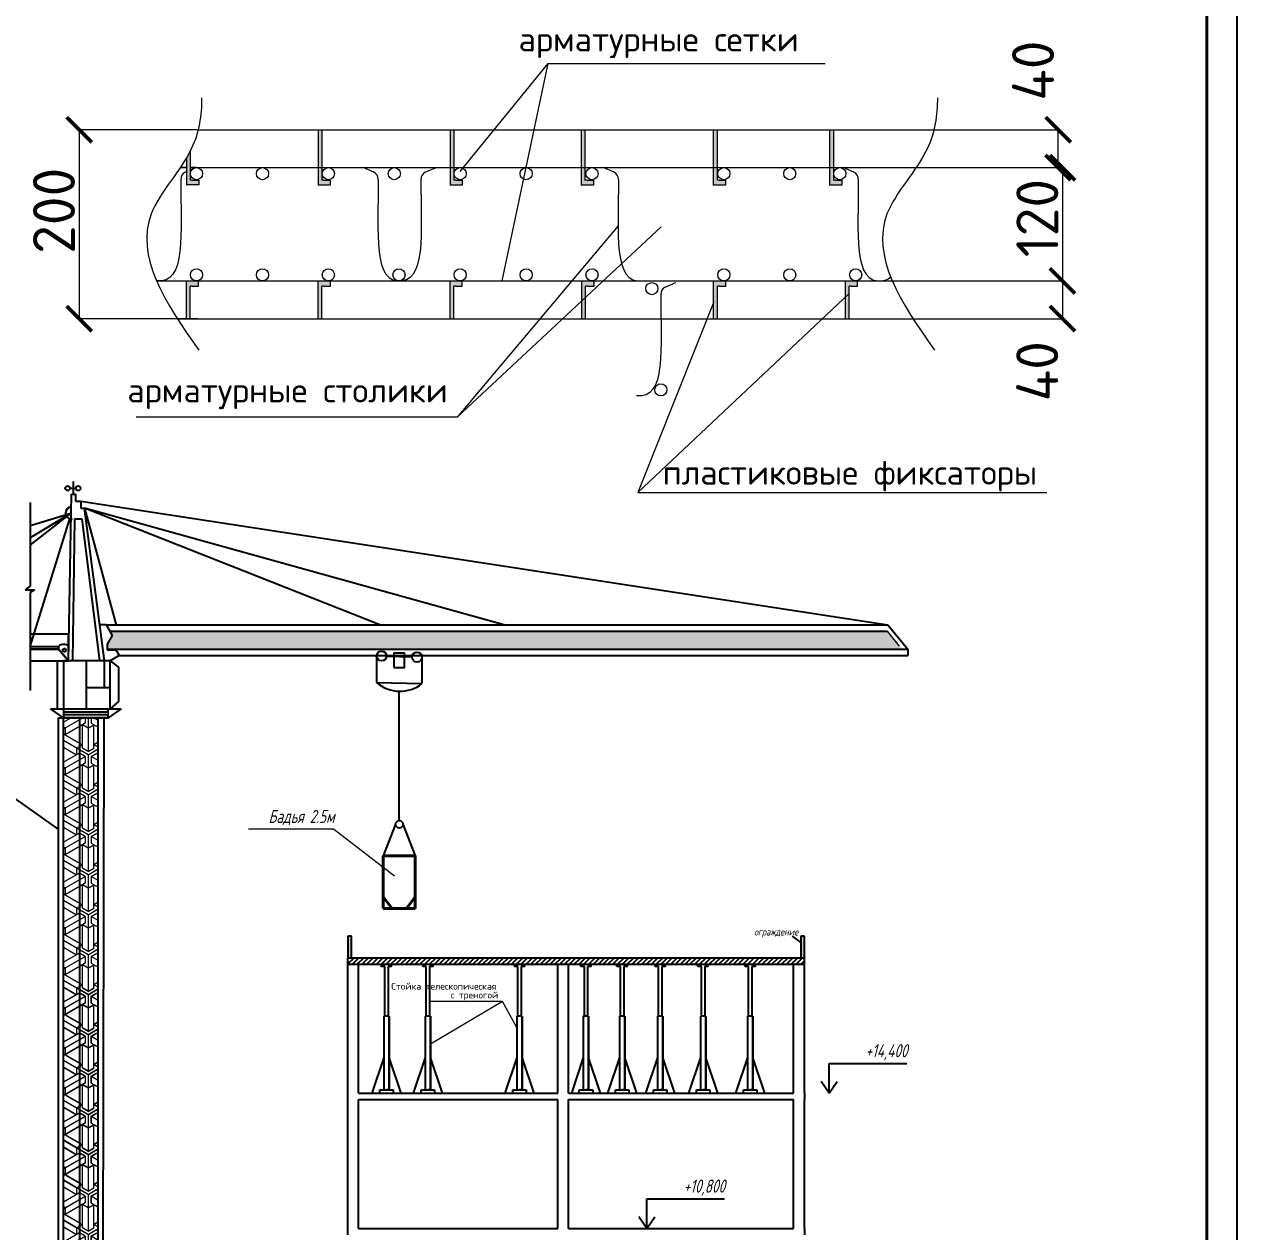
# Model space of a CAD drawing. Header units: millimetres. Extents: x 5763 to 12018931, y 39842 to 3600577.
# Drawn here: x 535190 to 575833, y 100521 to 140974 of the extents above; entities that cross this region are included whole.
import ezdxf

# ---------------------------------------------------------------- set-up
doc = ezdxf.new("R2010")
doc.units = ezdxf.units.MM
doc.linetypes.add('CENTER', pattern=[8, 5, -1, 1, -1])
doc.layers.add('1SERV2', color=9, linetype='Continuous')
for name, color, linetype, lineweight in [('1УЗЕЛS', 30, 'Continuous', 40), ('A_Raz_1_serv', 1, 'Continuous', 15), ('AXESD', 255, 'Continuous', 20), ('AXESM', 255, 'Continuous', 25), ('jiu', 7, 'Continuous', 25), ('Обвод', 14, 'Continuous', 35), ('оси и размер', 4, 'Continuous', 25), ('Стены', 7, 'Continuous', 40), ('тонкая', 7, 'Continuous', 20)]:
    doc.layers.add(name, color=color, linetype=linetype, lineweight=lineweight)
doc.styles.add('ISOCPEUR', font='isocpeur.ttf')
doc.styles.get("Standard").update_dxf_attribs({"font": 'romans.shx', "width": 0.7, "oblique": 15, "height": 500})

# ---------------------------------------------------------------- blocks, each defined once
blk = doc.blocks.new('_ArchTick')
at = {"color": 0, "linetype": 'ByBlock', "const_width": 0.15}
blk.add_lwpolyline([(-0.5, -0.5), (0.5, 0.5)], dxfattribs=at)

msp = doc.modelspace()

# ---------------------------------------------------------------- hatches: boundary and pattern name
h = msp.add_hatch(color=256)
h.dxf.hatch_style = 1
h.paths.add_polyline_path([(546158.64901, 110420.98092), (546038.64901, 110420.98092), (546038.64901, 109700.98092), (546158.64901, 109700.98092)])
h = msp.add_hatch(color=256)
h.dxf.hatch_style = 1
h.paths.add_polyline_path([(561338.64901, 110420.98092), (561218.64901, 110420.98092), (561218.64901, 109700.98092), (561338.64901, 109700.98092)])
h = msp.add_hatch()
h.set_pattern_fill('ANSI31', color=256, scale=36)
h.set_pattern_definition([(45, (21934.39, -595004.28), (-80.822305, 80.822305), [])])
h.paths.add_polyline_path([(561338.64901, 109700.98092), (553076.64901, 109700.98092), (546038.64901, 109700.98092), (546038.64901, 109484.98092), (561338.64901, 109484.98092)])
at = {"layer": 'AXESD'}
h = msp.add_hatch(dxfattribs=at)
h.set_pattern_fill('ESCHER', scale=21.978483, style=0)
h.set_pattern_definition([(60, (508050.1, 120039.5), (-669.905, 0.0005), [614.079, -55.8253]), (180, (508050.1, 120039.5), (334.952, -580.155), [614.079, -55.8253]), (300, (508050.1, 120039.5), (669.905, 0.0005), [614.079, -55.8253]), (60, (508105.9, 120039.5), (-669.905, 0.0005), [111.651, -558.2535]), (300, (508105.9, 120039.5), (669.905, 0.0005), [111.651, -558.2535]), (60, (508022.17, 120087.84), (-669.905, 0.0005), [111.651, -558.2535]), (180, (508022.17, 120087.84), (334.952, -580.155), [111.651, -558.2535]), (300, (508022.17, 119991.14), (669.905, 0.0005), [111.651, -558.2535]), (180, (508022.17, 119991.14), (334.952, -580.155), [111.651, -558.2535]), (60, (507826.8, 120039.5), (-669.905, 0.0005), [111.651, -558.2535]), (300, (507826.8, 120039.5), (669.905, 0.0005), [111.651, -558.2535]), (60, (508161.73, 119846.1), (-669.905, 0.0005), [111.651, -558.2535]), (180, (508161.73, 119846.1), (334.952, -580.155), [111.651, -558.2535]), (300, (508161.73, 120232.9), (669.905, 0.0005), [111.651, -558.2535]), (180, (508161.73, 120232.9), (334.952, -580.155), [111.651, -558.2535]), (0, (508161.73, 120136.2), (-334.952, 580.155), [390.7774, -279.127]), (0, (508161.73, 119942.8), (-334.952, 580.155), [390.7774, -279.127]), (120, (508078, 120184.5), (-669.905, -0.0005), [390.7774, -279.127]), (120, (507910.5, 120087.84), (-669.905, -0.0005), [390.7774, -279.127]), (240, (507910.5, 119991.14), (334.953, -580.1545), [390.7774, -279.127]), (240, (508078, 119894.45), (334.953, -580.1545), [390.7774, -279.127])])
h.paths.add_polyline_path([(538051.63979, 120642.69815), (564118.90569, 120642.69815, 0.0779389342), (564156.57294, 120593.05447), (564627.85949, 120039.48903), (537964.04603, 120039.48903), (537964.04603, 120209.55445), (538135.56433, 120492.44363)])
h = msp.add_hatch(dxfattribs=at)
h.set_pattern_fill('ESCHER', scale=43.956965, angle=90, style=0)
h.set_pattern_definition([(150, (535010.9, 95063.1), (-0.001, -1339.81), [1228.16, -111.65]), (270, (535010.9, 95063.1), (1160.31, 669.904), [1228.16, -111.65]), (30, (535010.9, 95063.1), (-0.001, 1339.81), [1228.16, -111.65]), (150, (535010.9, 95174.7), (-0.001, -1339.81), [223.3, -1116.51]), (30, (535010.9, 95174.7), (-0.001, 1339.81), [223.3, -1116.51]), (150, (534914.2, 95007.3), (-0.001, -1339.81), [223.3, -1116.51]), (270, (534914.2, 95007.3), (1160.31, 669.904), [223.3, -1116.51]), (30, (535107.6, 95007.3), (-0.001, 1339.81), [223.3, -1116.51]), (270, (535107.6, 95007.3), (1160.31, 669.904), [223.3, -1116.51]), (150, (535010.9, 94616.5), (-0.001, -1339.81), [223.3, -1116.51]), (30, (535010.9, 94616.5), (-0.001, 1339.81), [223.3, -1116.51]), (150, (535397.7, 95286.4), (-0.001, -1339.81), [223.3, -1116.51]), (270, (535397.7, 95286.4), (1160.31, 669.904), [223.3, -1116.51]), (30, (534624.1, 95286.4), (-0.001, 1339.81), [223.3, -1116.51]), (270, (534624.1, 95286.4), (1160.31, 669.904), [223.3, -1116.51]), (90, (534817.5, 95286.4), (-1160.31, -669.904), [781.555, -558.253]), (90, (535204.3, 95286.4), (-1160.31, -669.904), [781.555, -558.253]), (210, (534720.8, 95118.9), (0.001, -1339.81), [781.555, -558.253]), (210, (534914.2, 94784), (0.001, -1339.81), [781.555, -558.253]), (330, (535107.6, 94784), (1160.31, 669.906), [781.555, -558.253]), (330, (535301, 95118.9), (1160.31, 669.906), [781.555, -558.253])])
h.paths.add_polyline_path([(536509.97121, 117737.04624), (537667.02276, 117737.04624), (537667.02276, 95063.08567), (536509.97121, 95063.08567)])
h = msp.add_hatch(dxfattribs=at)
h.set_pattern_fill('ESCHER', scale=43.956965, angle=90, style=0)
h.set_pattern_definition([(150, (535008.9, 89711.8), (-0.001, -1339.81), [1228.16, -111.65]), (270, (535008.9, 89711.8), (1160.31, 669.904), [1228.16, -111.65]), (30, (535008.9, 89711.8), (-0.001, 1339.81), [1228.16, -111.65]), (150, (535008.9, 89823.4), (-0.001, -1339.81), [223.3, -1116.51]), (30, (535008.9, 89823.4), (-0.001, 1339.81), [223.3, -1116.51]), (150, (534912.2, 89656), (-0.001, -1339.81), [223.3, -1116.51]), (270, (534912.2, 89656), (1160.31, 669.904), [223.3, -1116.51]), (30, (535105.6, 89656), (-0.001, 1339.81), [223.3, -1116.51]), (270, (535105.6, 89656), (1160.31, 669.904), [223.3, -1116.51]), (150, (535008.9, 89265.2), (-0.001, -1339.81), [223.3, -1116.51]), (30, (535008.9, 89265.2), (-0.001, 1339.81), [223.3, -1116.51]), (150, (535395.6, 89935.1), (-0.001, -1339.81), [223.3, -1116.51]), (270, (535395.6, 89935.1), (1160.31, 669.904), [223.3, -1116.51]), (30, (534622.1, 89935.1), (-0.001, 1339.81), [223.3, -1116.51]), (270, (534622.1, 89935.1), (1160.31, 669.904), [223.3, -1116.51]), (90, (534815.5, 89935.1), (-1160.31, -669.904), [781.555, -558.25]), (90, (535202.2, 89935.1), (-1160.31, -669.904), [781.555, -558.25]), (210, (534718.8, 89767.6), (0.001, -1339.81), [781.555, -558.25]), (210, (534912.2, 89432.7), (0.001, -1339.81), [781.555, -558.25]), (330, (535105.6, 89432.7), (1160.31, 669.906), [781.555, -558.25]), (330, (535299, 89767.6), (1160.31, 669.906), [781.555, -558.25])])
h.paths.add_polyline_path([(537669.07407, 90682.14809), (536512.02251, 90682.14809), (536512.02251, 108701.66515), (537669.07407, 108701.66515)])
at = {"layer": 'Стены', "lineweight": 13, "ltscale": 10}
h = msp.add_hatch(color=256, dxfattribs=at)
h.set_gradient(color2=(0, 0, 0), one_color=1)
h.paths.add_polyline_path([(545040.87043, 136172.20686), (545165.8781, 136172.20686), (545165.8781, 137437.83186), (545040.87043, 137437.83186)])
h.paths.add_polyline_path([(545040.87043, 135587.85689), (545449.6433, 135587.85689), (545449.6433, 135752.35199), (545237.17796, 135752.35199), (545165.8781, 135752.35199), (545165.8781, 136172.20686), (545040.87043, 136172.20686)])
h.paths.add_polyline_path([(549589.52704, 137437.83186), (549464.51937, 137437.83186), (549464.51937, 136172.20686), (549589.52704, 136172.20686)])
h.paths.add_polyline_path([(549589.52704, 136172.20686), (549464.51937, 136172.20686), (549464.51937, 135587.85689), (549873.29224, 135587.85689), (549873.29224, 135752.35199), (549660.8269, 135752.35199), (549589.52704, 135752.35199)])
h.paths.add_polyline_path([(553985.39685, 137437.83186), (553860.38918, 137437.83186), (553860.38918, 136172.20686), (553985.39685, 136172.20686)])
h.paths.add_polyline_path([(553860.38918, 135587.85689), (554269.16205, 135587.85689), (554269.16205, 135752.35199), (554056.69671, 135752.35199), (553985.39685, 135752.35199), (553985.39685, 136172.20686), (553860.38918, 136172.20686)])
h.paths.add_polyline_path([(558287.77423, 136172.20686), (558412.7819, 136172.20686), (558412.7819, 137437.83186), (558287.77423, 137437.83186)])
h.paths.add_polyline_path([(558287.77423, 135587.85689), (558696.5471, 135587.85689), (558696.5471, 135752.35199), (558484.08176, 135752.35199), (558412.7819, 135752.35199), (558412.7819, 136172.20686), (558287.77423, 136172.20686)])
h.paths.add_polyline_path([(562186.68358, 136172.20686), (562311.69125, 136172.20686), (562311.69125, 137437.83186), (562186.68358, 137437.83186)])
h.paths.add_polyline_path([(562311.69125, 136172.20686), (562186.68358, 136172.20686), (562186.68358, 135587.85689), (562595.45644, 135587.85689), (562595.45644, 135752.35199), (562382.99111, 135752.35199), (562311.69125, 135752.35199)])
h = msp.add_hatch(color=256, dxfattribs=at)
h.set_gradient(color2=(0, 0, 0), one_color=1)
edge = h.paths.add_edge_path()
edge.add_spline(control_points=[(540756.09472, 136729.57768), (540717.28067, 136653.1737), (540675.3591, 136577.54358), (540631.08705, 136502.55916)], knot_values=[1493.6769677176, 1493.6769677176, 1493.6769677176, 1493.6769677176, 1585.2003200751, 1585.2003200751, 1585.2003200751, 1585.2003200751], degree=3, periodic=0)
edge.add_line((540631.08705, 136502.55916), (540631.08705, 135591.99102))
edge.add_line((540631.08705, 135591.99102), (541039.85991, 135591.99102))
edge.add_line((541039.85991, 135591.99102), (541039.85991, 135756.48613))
edge.add_line((541039.85991, 135756.48613), (540827.39458, 135756.48613))
edge.add_line((540827.39458, 135756.48613), (540756.09472, 135756.48613))
edge.add_line((540756.09472, 135756.48613), (540756.09472, 136729.57768))
h = msp.add_hatch(color=256, dxfattribs=at)
h.set_gradient(color2=(0, 0, 0), one_color=1)
h.paths.add_polyline_path([(540624.63648, 131109.70686), (540749.64414, 131109.70686), (540749.64414, 132200.62961), (540820.94401, 132200.62961), (541033.40934, 132200.62961), (541033.40934, 132365.12471), (540624.63648, 132365.12471)])
h = msp.add_hatch(color=256, dxfattribs=at)
h.set_gradient(color2=(0, 0, 0), one_color=1)
h.paths.add_polyline_path([(545239.28952, 132200.62961), (545451.75486, 132200.62961), (545451.75486, 132365.12471), (545042.98199, 132365.12471), (545042.98199, 131109.70686), (545167.98966, 131109.70686), (545167.98966, 132200.62961)])
h = msp.add_hatch(color=256, dxfattribs=at)
h.set_gradient(color2=(0, 0, 0), one_color=1)
h.paths.add_polyline_path([(549586.33518, 132200.62961), (549657.63504, 132200.62961), (549870.10037, 132200.62961), (549870.10037, 132365.12471), (549461.32751, 132365.12471), (549461.32751, 131109.70686), (549586.33518, 131109.70686)])
h = msp.add_hatch(color=256, dxfattribs=at)
h.set_gradient(color2=(0, 0, 0), one_color=1)
h.paths.add_polyline_path([(553879.67302, 132365.12471), (553879.67302, 131705.74507), (554004.68069, 131822.27202), (554004.68069, 132200.62961), (554075.98056, 132200.62961), (554288.44589, 132200.62961), (554288.44589, 132365.12471)])
h.paths.add_polyline_path([(554004.68069, 131822.27202), (553879.67302, 131705.74507), (553879.67302, 131109.70686), (554004.68069, 131109.70686)])
h.paths.add_polyline_path([(558423.02621, 132200.62961), (558494.32607, 132200.62961), (558706.7914, 132200.62961), (558706.7914, 132365.12471), (558298.01854, 132365.12471), (558298.01854, 131109.70686), (558423.02621, 131109.70686)])
h.paths.add_polyline_path([(562716.36406, 132365.12471), (562716.36406, 131109.70686), (562841.37172, 131109.70686), (562841.37172, 132200.62961), (562912.67159, 132200.62961), (563125.13692, 132200.62961), (563125.13692, 132365.12471)])

# ---------------------------------------------------------------- linework, layer by layer
at = {"lineweight": 13, "ltscale": 5000}
for p, q in [((540756.09472, 136094.39365), (540941.28266, 136172.20686)), ((540941.28266, 136172.20686), (546548.26338, 136172.20686)), ((546907.49025, 136021.26509), (546548.26338, 136172.20686)), ((548633.56923, 136021.26509), (548992.7961, 136172.20686)), ((548992.7961, 136172.20686), (554599.77682, 136172.20686)), ((554959.00369, 136021.26509), (554599.77682, 136172.20686)), ((557034.5565, 136172.20686), (562641.53722, 136172.20686)), ((563000.76409, 136021.26509), (562641.53722, 136172.20686)), ((540582.05579, 136021.26509), (540631.08705, 136041.86729)), ((556671.95463, 132169.9477), (557031.1815, 132320.88947))]:
    msp.add_line(p, q, dxfattribs=at)
at = {"color": 0}
for p, q in [((535385.62532, 124951.12797), (535385.62532, 122147.83404)), ((535385.62532, 124177.98145), (536765.96401, 124598.67554)), ((536765.96401, 124598.67554), (535385.62532, 123766.26279)), ((535385.62532, 123520.85457), (536765.86292, 124592.98239)), ((535385.62532, 120127.39149), (536717.36994, 124407.87573)), ((535385.62532, 123766.26279), (535385.62532, 123520.85457)), ((535385.62532, 122147.83404), (535224.68098, 122029.05809)), ((535224.68098, 122029.05809), (535529.40453, 122029.05809)), ((535529.40453, 122029.05809), (535385.62532, 121932.95698)), ((535385.62532, 121932.95698), (535385.62532, 118654.32744)), ((564134.9525, 120858.39076), (564811.31071, 120039.48903)), ((535385.62532, 120556.83949), (536694.19419, 120556.83949)), ((536678.05308, 119647.82642), (536678.05308, 120556.83949)), ((536335.85278, 120039.48903), (535385.22836, 120039.48903)), ((535385.62532, 120127.39149), (536335.85278, 120127.39149)), ((536335.85278, 120127.39149), (536335.85278, 120039.48903)), ((536335.85278, 120039.48903), (536335.85278, 120127.39149)), ((536678.05308, 119647.82642), (536335.85278, 120039.48903)), ((564811.31071, 120039.48903), (564811.31071, 119823.79642)), ((535385.62532, 119647.82642), (536678.05308, 119647.82642)), ((536291.57315, 119647.82642), (536291.57315, 118040.44276)), ((536073.17508, 118040.44276), (538439.11784, 118040.44276)), ((536509.08846, 117737.65939), (536073.17508, 118040.44276)), ((536509.97121, 118040.44276), (536509.08846, 117737.65939)), ((536509.97121, 118040.44276), (536509.97121, 117939.31059)), ((536509.97121, 117939.31059), (538005.42751, 117939.31059)), ((538439.11784, 118040.44276), (538005.42751, 117737.04624)), ((538005.42751, 117939.31059), (538005.42751, 118040.44276)), ((538005.42751, 117737.04624), (536509.08846, 117737.65939)), ((536509.08846, 117737.65939), (538005.42751, 117737.04624)), ((538005.42751, 117838.17841), (536509.97121, 117838.17841)), ((538005.42751, 117737.04624), (538005.42751, 117838.17841)), ((534294.58955, 115433.77696), (536338.96967, 113995.38792)), ((547276.3829, 107738.98092), (547276.3829, 109406.18936)), ((547384.3829, 109406.18936), (547384.3829, 107738.98092)), ((548666.99538, 107738.98092), (548666.99538, 109406.18936)), ((548774.99538, 109406.18936), (548774.99538, 107738.98092)), ((551738.9066, 107738.98092), (551738.9066, 109406.18936)), ((551846.9066, 109406.18936), (551846.9066, 107738.98092)), ((553964.52564, 107738.98092), (553964.52564, 109406.18936)), ((554072.52564, 109406.18936), (554072.52564, 107738.98092)), ((555177.20537, 107738.98092), (555177.20537, 109406.18936)), ((555285.20537, 109406.18936), (555285.20537, 107738.98092)), ((556453.71126, 107738.98092), (556453.71126, 109406.18936)), ((556561.71126, 109406.18936), (556561.71126, 107738.98092)), ((557889.78038, 107738.98092), (557889.78038, 109406.18936)), ((557997.78038, 109406.18936), (557997.78038, 107738.98092)), ((559469.45513, 107738.98092), (559469.45513, 109406.18936)), ((559577.45513, 109406.18936), (559577.45513, 107738.98092)), ((547420.3829, 107738.98092), (547240.3829, 107738.98092)), ((547240.3829, 107738.98092), (547240.3829, 105272.98092)), ((547240.3829, 107738.98092), (547276.3829, 107738.98092)), ((547420.3829, 107738.98092), (547420.3829, 105272.98092)), ((547420.3829, 105272.98092), (547420.3829, 107738.98092)), ((548810.99538, 107738.98092), (548630.99538, 107738.98092)), ((548630.99538, 107738.98092), (548630.99538, 105272.98092)), ((548630.99538, 107738.98092), (548666.99538, 107738.98092)), ((548810.99538, 107738.98092), (548810.99538, 105272.98092)), ((548810.99538, 105272.98092), (548810.99538, 107738.98092)), ((551882.9066, 107738.98092), (551702.9066, 107738.98092)), ((551702.9066, 107738.98092), (551702.9066, 105272.98092)), ((551702.9066, 107738.98092), (551738.9066, 107738.98092)), ((551882.9066, 107738.98092), (551882.9066, 105272.98092)), ((551882.9066, 105272.98092), (551882.9066, 107738.98092)), ((554108.52564, 107738.98092), (553928.52564, 107738.98092)), ((553928.52564, 107738.98092), (553928.52564, 105272.98092)), ((553928.52564, 107738.98092), (553964.52564, 107738.98092)), ((554108.52564, 107738.98092), (554108.52564, 105272.98092)), ((554108.52564, 105272.98092), (554108.52564, 107738.98092)), ((555321.20537, 107738.98092), (555141.20537, 107738.98092)), ((555141.20537, 107738.98092), (555141.20537, 105272.98092)), ((555141.20537, 107738.98092), (555177.20537, 107738.98092)), ((555321.20537, 107738.98092), (555321.20537, 105272.98092)), ((555321.20537, 105272.98092), (555321.20537, 107738.98092)), ((556597.71126, 107738.98092), (556417.71126, 107738.98092)), ((556417.71126, 107738.98092), (556417.71126, 105272.98092)), ((556417.71126, 107738.98092), (556453.71126, 107738.98092)), ((556597.71126, 107738.98092), (556597.71126, 105272.98092)), ((556597.71126, 105272.98092), (556597.71126, 107738.98092)), ((558033.78038, 107738.98092), (557853.78038, 107738.98092)), ((557853.78038, 107738.98092), (557853.78038, 105272.98092)), ((557853.78038, 107738.98092), (557889.78038, 107738.98092)), ((558033.78038, 107738.98092), (558033.78038, 105272.98092)), ((558033.78038, 105272.98092), (558033.78038, 107738.98092)), ((559613.45513, 107738.98092), (559433.45513, 107738.98092)), ((559433.45513, 107738.98092), (559433.45513, 105272.98092)), ((559433.45513, 107738.98092), (559469.45513, 107738.98092)), ((559613.45513, 107738.98092), (559613.45513, 105272.98092)), ((559613.45513, 105272.98092), (559613.45513, 107738.98092)), ((547240.3829, 106352.98092), (546840.7829, 105164.98092)), ((547819.9829, 105164.98092), (547420.3829, 106352.98092)), ((548630.99538, 106352.98092), (548231.39538, 105164.98092)), ((549210.59538, 105164.98092), (548810.99538, 106352.98092)), ((551702.9066, 106352.98092), (551303.3066, 105164.98092)), ((552282.5066, 105164.98092), (551882.9066, 106352.98092)), ((553928.52564, 106352.98092), (553528.92564, 105164.98092)), ((554508.12564, 105164.98092), (554108.52564, 106352.98092)), ((555141.20537, 106352.98092), (554741.60537, 105164.98092)), ((555720.80537, 105164.98092), (555321.20537, 106352.98092)), ((556417.71126, 106352.98092), (556018.11126, 105164.98092)), ((556997.31126, 105164.98092), (556597.71126, 106352.98092)), ((557853.78038, 106352.98092), (557454.18038, 105164.98092)), ((558433.38038, 105164.98092), (558033.78038, 106352.98092)), ((559433.45513, 106352.98092), (559033.85513, 105164.98092)), ((560013.05513, 105164.98092), (559613.45513, 106352.98092)), ((547105.3829, 105164.98092), (547105.3829, 105272.98092)), ((547105.3829, 105272.98092), (547240.3829, 105272.98092)), ((547240.3829, 105272.98092), (547420.3829, 105272.98092)), ((547240.3829, 105272.98092), (547330.3829, 105272.98092)), ((547420.3829, 105272.98092), (547330.3829, 105272.98092)), ((547330.3829, 105272.98092), (547555.3829, 105272.98092)), ((547555.3829, 105272.98092), (547555.3829, 105164.98092)), ((548495.99538, 105164.98092), (548495.99538, 105272.98092)), ((548495.99538, 105272.98092), (548630.99538, 105272.98092)), ((548630.99538, 105272.98092), (548810.99538, 105272.98092)), ((548630.99538, 105272.98092), (548720.99538, 105272.98092)), ((548810.99538, 105272.98092), (548720.99538, 105272.98092)), ((548720.99538, 105272.98092), (548945.99538, 105272.98092)), ((548945.99538, 105272.98092), (548945.99538, 105164.98092)), ((551567.9066, 105164.98092), (551567.9066, 105272.98092)), ((551567.9066, 105272.98092), (551702.9066, 105272.98092)), ((551702.9066, 105272.98092), (551882.9066, 105272.98092)), ((551702.9066, 105272.98092), (551792.9066, 105272.98092)), ((551882.9066, 105272.98092), (551792.9066, 105272.98092)), ((551792.9066, 105272.98092), (552017.9066, 105272.98092)), ((552017.9066, 105272.98092), (552017.9066, 105164.98092)), ((553793.52564, 105164.98092), (553793.52564, 105272.98092)), ((553793.52564, 105272.98092), (553928.52564, 105272.98092)), ((553928.52564, 105272.98092), (554108.52564, 105272.98092)), ((553928.52564, 105272.98092), (554018.52564, 105272.98092)), ((554108.52564, 105272.98092), (554018.52564, 105272.98092)), ((554018.52564, 105272.98092), (554243.52564, 105272.98092)), ((554243.52564, 105272.98092), (554243.52564, 105164.98092)), ((555006.20537, 105164.98092), (555006.20537, 105272.98092)), ((555006.20537, 105272.98092), (555141.20537, 105272.98092)), ((555141.20537, 105272.98092), (555321.20537, 105272.98092)), ((555141.20537, 105272.98092), (555231.20537, 105272.98092)), ((555321.20537, 105272.98092), (555231.20537, 105272.98092)), ((555231.20537, 105272.98092), (555456.20537, 105272.98092)), ((555456.20537, 105272.98092), (555456.20537, 105164.98092)), ((556282.71126, 105164.98092), (556282.71126, 105272.98092)), ((556282.71126, 105272.98092), (556417.71126, 105272.98092)), ((556417.71126, 105272.98092), (556597.71126, 105272.98092)), ((556417.71126, 105272.98092), (556507.71126, 105272.98092)), ((556597.71126, 105272.98092), (556507.71126, 105272.98092)), ((556507.71126, 105272.98092), (556732.71126, 105272.98092)), ((556732.71126, 105272.98092), (556732.71126, 105164.98092)), ((557718.78038, 105164.98092), (557718.78038, 105272.98092)), ((557718.78038, 105272.98092), (557853.78038, 105272.98092)), ((557853.78038, 105272.98092), (558033.78038, 105272.98092)), ((557853.78038, 105272.98092), (557943.78038, 105272.98092)), ((558033.78038, 105272.98092), (557943.78038, 105272.98092)), ((557943.78038, 105272.98092), (558168.78038, 105272.98092)), ((558168.78038, 105272.98092), (558168.78038, 105164.98092)), ((559298.45513, 105164.98092), (559298.45513, 105272.98092)), ((559298.45513, 105272.98092), (559433.45513, 105272.98092)), ((559433.45513, 105272.98092), (559613.45513, 105272.98092)), ((559433.45513, 105272.98092), (559523.45513, 105272.98092)), ((559613.45513, 105272.98092), (559523.45513, 105272.98092)), ((559523.45513, 105272.98092), (559748.45513, 105272.98092)), ((559748.45513, 105272.98092), (559748.45513, 105164.98092))]:
    msp.add_line(p, q, dxfattribs=at)
for p, q in [((546158.64901, 110420.98092), (546038.64901, 110420.98092)), ((546038.64901, 110420.98092), (546038.64901, 109700.98092)), ((546158.64901, 109700.98092), (546158.64901, 110420.98092)), ((561245.05364, 110199.94141), (560939.838, 110418.54432)), ((561338.64901, 110420.98092), (561218.64901, 110420.98092)), ((561218.64901, 110420.98092), (561218.64901, 109700.98092)), ((561338.64901, 109700.98092), (561338.64901, 110420.98092)), ((546038.64901, 105164.98092), (546038.64901, 109700.98092)), ((546038.64901, 109700.98092), (553076.64901, 109700.98092)), ((546038.64901, 109484.98092), (561338.64901, 109484.98092)), ((546398.64901, 105164.98092), (546398.64901, 109484.98092)), ((546398.64901, 109484.98092), (553076.64901, 109484.98092)), ((547156.3829, 109406.18936), (547156.3829, 109484.98092)), ((547276.3829, 109406.18936), (547156.3829, 109406.18936)), ((547504.3829, 109406.18936), (547384.3829, 109406.18936)), ((547504.3829, 109406.18936), (547504.3829, 109484.98092)), ((548546.99538, 109406.18936), (548546.99538, 109484.98092)), ((548666.99538, 109406.18936), (548546.99538, 109406.18936)), ((548894.99538, 109406.18936), (548774.99538, 109406.18936)), ((548894.99538, 109406.18936), (548894.99538, 109484.98092)), ((551618.9066, 109406.18936), (551618.9066, 109484.98092)), ((551738.9066, 109406.18936), (551618.9066, 109406.18936)), ((551966.9066, 109406.18936), (551846.9066, 109406.18936)), ((551966.9066, 109406.18936), (551966.9066, 109484.98092)), ((553076.64901, 109700.98092), (561338.64901, 109700.98092)), ((553076.64901, 105164.98092), (553076.64901, 109484.98092)), ((553436.64901, 105164.98092), (553436.64901, 109484.98092)), ((553436.64901, 109484.98092), (560978.64901, 109484.98092)), ((553844.52564, 109406.18936), (553844.52564, 109484.98092)), ((553964.52564, 109406.18936), (553844.52564, 109406.18936)), ((554192.52564, 109406.18936), (554072.52564, 109406.18936)), ((554192.52564, 109406.18936), (554192.52564, 109484.98092)), ((555057.20537, 109406.18936), (555057.20537, 109484.98092)), ((555177.20537, 109406.18936), (555057.20537, 109406.18936)), ((555405.20537, 109406.18936), (555285.20537, 109406.18936)), ((555405.20537, 109406.18936), (555405.20537, 109484.98092)), ((556333.71126, 109406.18936), (556333.71126, 109484.98092)), ((556453.71126, 109406.18936), (556333.71126, 109406.18936)), ((556681.71126, 109406.18936), (556561.71126, 109406.18936)), ((556681.71126, 109406.18936), (556681.71126, 109484.98092)), ((557769.78038, 109406.18936), (557769.78038, 109484.98092)), ((557889.78038, 109406.18936), (557769.78038, 109406.18936)), ((558117.78038, 109406.18936), (557997.78038, 109406.18936)), ((558117.78038, 109406.18936), (558117.78038, 109484.98092)), ((559349.45513, 109406.18936), (559349.45513, 109484.98092)), ((559469.45513, 109406.18936), (559349.45513, 109406.18936)), ((559697.45513, 109406.18936), (559577.45513, 109406.18936)), ((559697.45513, 109406.18936), (559697.45513, 109484.98092)), ((560978.64901, 105164.98092), (560978.64901, 109484.98092)), ((561338.64901, 105164.98092), (561338.64901, 109700.98092)), ((562173.96173, 105164.98092), (562173.96173, 106161.96352)), ((562173.96173, 106161.96352), (564774.47711, 106161.96352)), ((562173.96173, 105164.98092), (561907.78656, 105551.86732)), ((562173.96173, 105164.98092), (562440.1369, 105551.86732)), ((546038.64901, 104948.98092), (546038.64901, 105164.98092)), ((546038.64901, 100628.98092), (546038.64901, 104948.98092)), ((546398.64901, 105164.98092), (553076.64901, 105164.98092)), ((546398.64901, 100628.98092), (546398.64901, 104948.98092)), ((546398.64901, 104948.98092), (553076.64901, 104948.98092)), ((553076.64901, 100628.98092), (553076.64901, 104948.98092)), ((553436.64901, 105164.98092), (560978.64901, 105164.98092)), ((553436.64901, 104948.98092), (560978.64901, 104948.98092)), ((553436.64901, 100628.98092), (553436.64901, 104948.98092)), ((560978.64901, 100628.98092), (560978.64901, 104948.98092)), ((561338.64901, 105164.98092), (561338.64901, 104948.98092)), ((561338.64901, 100628.98092), (561338.64901, 104948.98092)), ((556057.34564, 100628.98092), (556057.34564, 101625.96352)), ((556057.34564, 101625.96352), (558657.86101, 101625.96352)), ((556057.34564, 100628.98092), (555791.17047, 101015.86732)), ((556057.34564, 100628.98092), (556323.52081, 101015.86732)), ((546038.64901, 100412.98092), (546038.64901, 100628.98092)), ((546398.64901, 100628.98092), (553076.64901, 100628.98092)), ((553436.64901, 100628.98092), (560978.64901, 100628.98092)), ((561338.64901, 100628.98092), (561338.64901, 100412.98092))]:
    msp.add_line(p, q)
msp.add_lwpolyline([(407632.7212, 54718.57243), (407632.7212, 173518.57243), (575832.7212, 173518.57243), (575832.7212, 54718.57243)], close=True, dxfattribs=at)
at = {"color": 0, "lineweight": 40, "const_width": 100}
msp.add_lwpolyline([(411632.7212, 55718.57243), (411632.7212, 172518.57243), (574832.7212, 172518.57243), (574832.7212, 55718.57243)], close=True, dxfattribs=at)
at = {"color": 0}
msp.add_circle((536534.0051, 120004.49469), 51.87808, dxfattribs=at)
at = {"lineweight": 13, "ltscale": 5000}
for centre, start, end in [((540716.34875, 135774.14778), 118.521342406, 179.813744519), ((546773.19729, 135774.14778), 0.186255481, 61.478657594), ((548767.86219, 135774.14778), 118.521342406, 179.813744519), ((554824.71073, 135774.14778), 0.186255481, 61.478657594), ((562866.47113, 135774.14778), 0.186255481, 61.478657594), ((556806.24759, 131922.83039), 118.521342406, 179.813744519)]:
    msp.add_arc(centre, 281.25, start, end, dxfattribs=at)
at = {"color": 0}
msp.add_arc((536777.85955, 124602.30102), 203.61775, 92.313229737, 265.652211769, dxfattribs=at)
at = {"lineweight": 13, "ltscale": 5000}
for points in [[(540435.10023, 135775.06206), (540429.2842, 133985.94317), (540629.96686, 132252.69203), (539625.23604, 132375.33186)], [(547054.4458, 135775.06206), (547060.26184, 133985.94317), (546859.57917, 132252.69203), (547864.31, 132375.33186)], [(548486.61368, 135775.06206), (548480.79764, 133985.94317), (548681.48031, 132252.69203), (547676.74948, 132375.33186)], [(555105.95925, 135775.06206), (555111.77528, 133985.94317), (554911.09262, 132252.69203), (555915.82344, 132375.33186)], [(563147.71965, 135775.06206), (563153.53568, 133985.94317), (562952.85302, 132252.69203), (563957.58384, 132375.33186)], [(564235.99024, 132505.37123), (564120.79761, 132399.09885), (563969.57919, 132351.15622), (563771.51948, 132375.33186)], [(556524.99908, 131923.74467), (556519.18304, 130134.62578), (556719.86571, 128401.37464), (555715.13488, 128524.01447)]]:
    msp.add_open_spline(points, degree=3, dxfattribs=at)
at = {"layer": '1УЗЕЛS', "color": 7}
for p, q in [((547223.78379, 111353.23367), (547223.78379, 113111.51228)), ((547223.78379, 113111.51228), (548298.28738, 113111.51228)), ((548298.28738, 111353.23367), (548298.28738, 113111.51228)), ((547516.83022, 111353.23367), (547223.78379, 111743.96225)), ((548005.24095, 111353.23367), (548298.28738, 111743.96225)), ((548298.28738, 111353.23367), (547223.78379, 111353.23367))]:
    msp.add_line(p, q, dxfattribs=at)
at = {"layer": 'AXESD'}
for p, q in [((535385.62532, 124951.12797), (535385.62532, 122147.83404)), ((536777.85955, 124602.30102), (535385.62532, 123766.26279)), ((536777.85955, 124602.30102), (535385.62532, 124177.98145)), ((536777.85955, 124602.30102), (535385.62532, 123520.85457)), ((535385.62532, 122147.83404), (535224.68098, 122029.05809)), ((535224.68098, 122029.05809), (535529.40453, 122029.05809)), ((535529.40453, 122029.05809), (535385.62532, 121932.95698)), ((535385.62532, 121932.95698), (535385.62532, 118654.32744)), ((564134.9525, 120858.39076), (564811.31071, 120039.48903)), ((535385.62532, 120556.83949), (536694.19336, 120556.79281)), ((564118.90569, 120642.69815), (564517.62998, 120135.76198)), ((564811.31071, 120039.48903), (564811.31071, 119823.79642)), ((536509.97121, 119647.82642), (535385.22836, 119647.82642)), ((536291.57315, 118040.44276), (536291.57315, 119647.82642)), ((536509.97121, 118040.44276), (536073.17508, 118040.44276)), ((536073.17508, 118040.44276), (536509.97121, 117737.04624)), ((536509.97121, 118040.44276), (536509.97121, 118040.44276)), ((536509.97121, 117939.31059), (536509.97121, 118040.44276)), ((538439.11784, 118040.44276), (536509.97121, 118040.44276)), ((538005.42751, 117939.31059), (536509.97121, 117939.31059)), ((538005.42751, 118040.44276), (538005.42751, 118040.44276)), ((538005.42751, 118040.44276), (538005.42751, 117939.31059)), ((538005.42751, 117737.04624), (538439.11784, 118040.44276)), ((538005.42751, 117939.31059), (538005.42751, 117838.17841)), ((538005.42751, 117838.17841), (536509.97121, 117838.17841)), ((538005.42751, 117737.04624), (536509.97121, 117737.04624)), ((538005.42751, 117838.17841), (538005.42751, 117737.04624)), ((534294.58955, 115433.77696), (536342.11994, 113993.17144)), ((551217.48206, 108229.73386), (548774.99538, 108229.73386)), ((551217.48206, 108229.73386), (548810.99538, 106807.60509)), ((551702.9066, 107358.56361), (551217.48206, 108229.73386))]:
    msp.add_line(p, q, dxfattribs=at)
at = {"layer": 'AXESD', "color": 7, "lineweight": 25}
for p, q in [((537087.46461, 124995.42103), (564134.9525, 120858.39076)), ((537931.16486, 120858.39076), (564134.9525, 120858.39076)), ((538051.63979, 120642.69815), (564118.90569, 120642.69815)), ((537964.04603, 120039.48903), (564811.31071, 120039.48903)), ((538367.114, 119823.79642), (564811.31071, 119823.79642)), ((537817.40931, 90682.14809), (537867.87151, 117737.04624))]:
    msp.add_line(p, q, dxfattribs=at)
at = {"layer": 'AXESD', "color": 7}
for p, q in [((545557.5746, 114004.57252), (542707.47761, 114004.57252)), ((547596.67621, 112437.66358), (545557.5746, 114004.57252))]:
    msp.add_line(p, q, dxfattribs=at)
at = {"layer": 'AXESM', "color": 7, "lineweight": 25}
for p, q in [((547761.03559, 114293.72836), (547761.03559, 118629.48737)), ((547637.28873, 114170.01197), (547223.78379, 113111.51228)), ((547884.78244, 114170.01197), (548298.28738, 113111.51228)), ((547364.69613, 113111.51228), (548157.37504, 113111.51228))]:
    msp.add_line(p, q, dxfattribs=at)
msp.add_circle((547761.03559, 114169.9815), 123.74686, dxfattribs=at)
at = {"layer": 'Обвод', "color": 7, "lineweight": 25}
for p, q in [((536840.76856, 125226.10649), (536840.76856, 125655.15167)), ((536678.05308, 119647.82642), (536777.10514, 125226.10649)), ((536721.97732, 125429.7609), (536921.39507, 125429.7609)), ((536777.10514, 125226.10649), (536904.43198, 125226.10649)), ((536904.43198, 125226.10649), (536904.43198, 124995.42103)), ((536904.43198, 124995.42103), (537087.46461, 124995.42103)), ((537087.46461, 124995.42103), (537087.46461, 124764.7359)), ((535385.62532, 120127.39149), (536717.36994, 124407.87573)), ((536823.77505, 119647.82642), (536884.72789, 124402.62613)), ((536884.72789, 124402.62613), (537119.53944, 124402.62613)), ((537087.46461, 124764.7359), (537206.83334, 124764.7359)), ((537119.53944, 124402.62613), (537717.25919, 119647.82642)), ((537206.83334, 124764.7359), (538270.50891, 120847.9524)), ((547105.83291, 120858.39076), (537206.83334, 124764.7359)), ((551263.92208, 120858.39076), (537206.83334, 124764.7359)), ((537878.76586, 119647.82642), (537206.83334, 124764.7359)), ((537931.16486, 120858.39076), (537719.79929, 120858.39076)), ((537931.16486, 120858.39076), (538135.56433, 120492.44363)), ((538135.56433, 120492.44363), (537964.04603, 120209.55445)), ((535385.22836, 120039.48903), (536335.85278, 120039.48903)), ((535385.62532, 120127.39149), (536335.85278, 120127.39149)), ((536335.85278, 120127.39149), (536335.85278, 120039.48903)), ((536335.85278, 120039.48903), (536335.85278, 120083.44026)), ((536335.85278, 120039.48903), (536678.05308, 119647.82642)), ((537964.04603, 120209.55445), (537964.04603, 120012.38931)), ((537964.04603, 120012.38931), (538264.20293, 120012.38931)), ((538264.20293, 120012.38931), (538367.114, 119823.79642)), ((536678.05308, 119647.82642), (536509.97121, 119647.82642)), ((536509.97121, 119647.82642), (536509.97121, 118040.44276)), ((538070.04768, 119647.82642), (536678.05308, 119647.82642)), ((537279.87567, 118040.44276), (537279.87567, 119647.82642)), ((537878.76586, 118743.36005), (537878.76586, 119647.82642)), ((538367.114, 119823.79642), (538070.04768, 119647.82642)), ((538070.04768, 118040.44276), (538070.04768, 119647.82642)), ((538070.04768, 119647.82642), (538345.00962, 119433.10063)), ((547001.36232, 119808.14928), (547001.36232, 118919.12342)), ((547333.22398, 119808.14928), (548188.84719, 119778.14539)), ((548520.60693, 119772.33032), (548520.60693, 118885.57538)), ((538345.00962, 119433.10063), (538345.00962, 118282.1706)), ((538070.04768, 118743.36005), (537279.87567, 118743.36005)), ((547001.36232, 118919.12342), (548520.60693, 118885.57538)), ((538345.00962, 118282.1706), (538070.04768, 118040.44276)), ((536509.97121, 118040.44276), (537667.02276, 118040.44276)), ((537667.02276, 118040.44276), (538070.04768, 118040.44276)), ((536338.96967, 90682.14809), (536338.96967, 117737.65939)), ((536338.96967, 117737.65939), (537667.02276, 117737.65939)), ((536509.97121, 90682.14809), (536509.97121, 117737.04624)), ((537667.02276, 90682.14809), (537667.02276, 117737.04624))]:
    msp.add_line(p, q, dxfattribs=at)
at = {"layer": 'Обвод', "color": 7, "linetype": 'CENTER', "lineweight": 25}
msp.add_line((537037.25064, 117737.65939), (537037.25064, 87881.74792), dxfattribs=at)
at = {"layer": 'Обвод', "color": 7, "lineweight": 25}
msp.add_lwpolyline([(547582.68366, 119422.57964), (547940.94993, 119422.57964), (547940.94993, 119901.82748), (547582.68366, 119901.82748)], close=True, dxfattribs=at)
for centre, radius in [((536644.42547, 125429.7609), 77.55184), ((536998.94691, 125429.7609), 77.55184), ((536534.0051, 120004.49469), 51.87808), ((547167.29315, 119808.14928), 165.93083), ((548354.67609, 119772.33032), 165.93083)]:
    msp.add_circle(centre, radius, dxfattribs=at)
for centre, radius, start, end in [((536777.85955, 124602.30102), 203.61775, 93.042989684, 273.876629686), ((536519.24446, 119922.78475), 274.76613, 52.423545751, 131.870286085), ((547781.33206, 119823.79642), 1194.4815, 229.233516485, 308.236477882)]:
    msp.add_arc(centre, radius, start, end, dxfattribs=at)
at = {"layer": 'оси и размер', "color": 7, "lineweight": 13}
for centre in [(540966.20617, 135969.15185), (543175.37892, 135969.15185), (545384.55168, 135969.15185), (547593.72444, 135969.15185), (549802.8972, 135969.15185), (552012.06996, 135969.15185), (554221.24271, 135969.15185), (558639.58823, 135969.15185), (560848.76099, 135969.15185), (562528.77683, 135969.15185), (540966.20617, 132578.39095), (543175.37892, 132578.39095), (545384.55168, 132578.39095), (547750.28631, 132578.39095), (549802.8972, 132578.39095), (552012.06996, 132578.39095), (554221.24271, 132578.39095), (558639.58823, 132578.39095), (560848.76099, 132578.39095), (563057.93375, 132578.39095), (556223.98138, 132117.83446), (556526.20034, 128727.07356)]:
    msp.add_circle(centre, 203.05909, dxfattribs=at)
at = {"layer": 'Стены', "lineweight": 13, "ltscale": 10}
for p, q in [((549803.52587, 136046.55231), (552750.89211, 139654.77741)), ((551205.2016, 132375.33186), (552750.89211, 139654.77741)), ((552750.89211, 139654.77741), (562037.46002, 139654.77741)), ((541013.77144, 137437.83186), (537027.14097, 137437.83186)), ((537030.51597, 137443.45686), (537030.51597, 131104.08186)), ((545040.87043, 137437.83186), (545040.87043, 135587.85689)), ((545165.8781, 137437.83186), (545165.8781, 135752.35199)), ((545165.8781, 137437.83186), (545165.8781, 135752.35199)), ((549464.51937, 137437.83186), (549464.51937, 135587.85689)), ((549589.52704, 137437.83186), (549589.52704, 135752.35199)), ((549589.52704, 137437.83186), (549589.52704, 135752.35199)), ((553860.38918, 137437.83186), (553860.38918, 135587.85689)), ((553985.39685, 137437.83186), (553985.39685, 135752.35199)), ((553985.39685, 137437.83186), (553985.39685, 135752.35199)), ((558287.77423, 137437.83186), (558287.77423, 135587.85689)), ((558412.7819, 137437.83186), (558412.7819, 135752.35199)), ((558412.7819, 137437.83186), (558412.7819, 135752.35199)), ((562186.68358, 137437.83186), (562186.68358, 135587.85689)), ((562311.69125, 137437.83186), (562311.69125, 135752.35199)), ((562311.69125, 137437.83186), (562311.69125, 135752.35199)), ((565089.6136, 137437.83186), (569851.84055, 137437.83186)), ((569848.46555, 136166.58186), (569848.46555, 137443.45686)), ((540756.09472, 136729.57768), (540756.09472, 135756.48613)), ((540756.09472, 136729.57768), (540756.09472, 135756.48613)), ((540631.08705, 136172.20686), (540420.68353, 136172.20686)), ((540420.68353, 136172.20686), (540631.08705, 136172.20686)), ((540631.08705, 136502.55916), (540631.08705, 135591.99102)), ((540967.49386, 136172.20686), (540756.09472, 136172.20686)), ((540756.09472, 136172.20686), (565085.39485, 136172.20686)), ((565089.6136, 136172.20686), (569851.84055, 136172.20686)), ((569852.6843, 136166.58186), (569995.43979, 136166.58186)), ((569992.06479, 136172.20686), (569992.06479, 132369.70686)), ((540827.39458, 135756.48613), (540756.09472, 135756.48613)), ((540827.39458, 135756.48613), (541039.85991, 135756.48613)), ((541039.85991, 135756.48613), (541039.85991, 135591.99102)), ((545237.17796, 135752.35199), (545165.8781, 135752.35199)), ((545237.17796, 135752.35199), (545449.6433, 135752.35199)), ((545449.6433, 135752.35199), (545449.6433, 135587.85689)), ((549660.8269, 135752.35199), (549589.52704, 135752.35199)), ((549660.8269, 135752.35199), (549873.29224, 135752.35199)), ((549873.29224, 135752.35199), (549873.29224, 135587.85689)), ((554056.69671, 135752.35199), (553985.39685, 135752.35199)), ((554056.69671, 135752.35199), (554269.16205, 135752.35199)), ((554269.16205, 135752.35199), (554269.16205, 135587.85689)), ((558484.08176, 135752.35199), (558412.7819, 135752.35199)), ((558484.08176, 135752.35199), (558696.5471, 135752.35199)), ((558696.5471, 135752.35199), (558696.5471, 135587.85689)), ((562382.99111, 135752.35199), (562311.69125, 135752.35199)), ((562382.99111, 135752.35199), (562595.45644, 135752.35199)), ((562595.45644, 135752.35199), (562595.45644, 135587.85689)), ((541039.85991, 135591.99102), (540631.08705, 135591.99102)), ((545449.6433, 135587.85689), (545040.87043, 135587.85689)), ((549873.29224, 135587.85689), (549464.51937, 135587.85689)), ((554269.16205, 135587.85689), (553860.38918, 135587.85689)), ((558696.5471, 135587.85689), (558287.77423, 135587.85689)), ((562595.45644, 135587.85689), (562186.68358, 135587.85689)), ((555093.63418, 134216.28249), (549705.76589, 127815.00243)), ((556540.4793, 134186.03801), (549705.76589, 127815.00243)), ((541033.40934, 132365.12471), (540624.63648, 132365.12471)), ((540624.63648, 131109.70686), (540624.63648, 132365.12471)), ((540749.64414, 131109.70686), (540749.64414, 132200.62961)), ((540820.94401, 132200.62961), (540749.64414, 132200.62961)), ((540820.94401, 132200.62961), (541033.40934, 132200.62961)), ((541033.40934, 132200.62961), (541033.40934, 132365.12471)), ((545451.75486, 132365.12471), (545042.98199, 132365.12471)), ((545042.98199, 131109.70686), (545042.98199, 132365.12471)), ((545167.98966, 131109.70686), (545167.98966, 132200.62961)), ((545239.28952, 132200.62961), (545167.98966, 132200.62961)), ((545239.28952, 132200.62961), (545451.75486, 132200.62961)), ((545451.75486, 132200.62961), (545451.75486, 132365.12471)), ((549870.10037, 132365.12471), (549461.32751, 132365.12471)), ((549461.32751, 131109.70686), (549461.32751, 132365.12471)), ((549586.33518, 131109.70686), (549586.33518, 132200.62961)), ((549657.63504, 132200.62961), (549586.33518, 132200.62961)), ((549657.63504, 132200.62961), (549870.10037, 132200.62961)), ((549870.10037, 132200.62961), (549870.10037, 132365.12471)), ((554288.44589, 132365.12471), (553879.67302, 132365.12471)), ((553879.67302, 131109.70686), (553879.67302, 132365.12471)), ((554004.68069, 131109.70686), (554004.68069, 132200.62961)), ((554075.98056, 132200.62961), (554004.68069, 132200.62961)), ((554075.98056, 132200.62961), (554288.44589, 132200.62961)), ((554288.44589, 132200.62961), (554288.44589, 132365.12471)), ((558706.7914, 132365.12471), (558298.01854, 132365.12471)), ((558298.01854, 131109.70686), (558298.01854, 132365.12471)), ((558423.02621, 131109.70686), (558423.02621, 132200.62961)), ((558494.32607, 132200.62961), (558423.02621, 132200.62961)), ((558494.32607, 132200.62961), (558706.7914, 132200.62961)), ((558706.7914, 132200.62961), (558706.7914, 132365.12471)), ((563125.13692, 132365.12471), (562716.36406, 132365.12471)), ((562716.36406, 131109.70686), (562716.36406, 132365.12471)), ((562841.37172, 131109.70686), (562841.37172, 132200.62961)), ((562912.67159, 132200.62961), (562841.37172, 132200.62961)), ((562912.67159, 132200.62961), (563125.13692, 132200.62961)), ((563125.13692, 132200.62961), (563125.13692, 132365.12471)), ((564294.16611, 132375.33186), (569992.06479, 132375.33186)), ((569987.84604, 132375.33186), (569988.68979, 132375.33186)), ((569988.68979, 132380.95686), (569988.68979, 131104.08186)), ((562836.1235, 131952.44679), (555758.89412, 125284.0457)), ((558299.22588, 131672.78205), (555758.89412, 125284.0457)), ((541013.77144, 131109.70686), (537027.14097, 131109.70686)), ((564294.16611, 131109.70686), (569992.06479, 131109.70686)), ((549705.76589, 127815.00243), (538940.76389, 127815.00243)), ((555758.89412, 125284.0457), (569465.7014, 125284.0457))]:
    msp.add_line(p, q, dxfattribs=at)
at = {"layer": 'тонкая', "lineweight": 13, "ltscale": 10}
for p, q in [((541017.99019, 137437.83186), (565682.70152, 137437.83186)), ((542156.54219, 136172.20686), (543527.74152, 136172.20686)), ((539625.23604, 132375.33186), (564289.94736, 132375.33186)), ((540318.04957, 131109.70686), (564982.76089, 131109.70686))]:
    msp.add_line(p, q, dxfattribs=at)
for points in [[(541133.81582, 138512.31231), (541137.88767, 137921.01987), (540922.23173, 136520.02762), (538382.6422, 134043.71065), (539896.45961, 131646.76522), (541040.34375, 130060.15587)], [(565798.52714, 138512.31231), (565802.59899, 137921.01987), (565586.94305, 136520.02762), (563047.35352, 134043.71065), (564561.17093, 131646.76522), (565705.05507, 130060.15587)]]:
    msp.add_open_spline(points, degree=3, knots=[827.3229623795, 827.3229623795, 827.3229623795, 827.3229623795, 1456.9841162922, 2377.366822069, 4124.0936589566, 4124.0936589566, 4124.0936589566, 4124.0936589566], dxfattribs=at)

# ---------------------------------------------------------------- block references
at = {"layer": 'Стены', "lineweight": 13, "ltscale": 10, "xscale": 843.75, "yscale": 843.75, "zscale": 843.75}
for p, rotation in [((537030.51597, 137437.83186), 90), ((569848.46555, 137437.83186), 90), ((569848.46555, 136172.20686), 270), ((569992.06479, 136166.58186), 90), ((569988.68979, 132375.33186), 90), ((569992.06479, 132375.33186), 270), ((537030.51597, 131109.70686), 270), ((569988.68979, 131109.70686), 270)]:
    msp.add_blockref('_ArchTick', p, dxfattribs=dict(at, rotation=rotation))

# ---------------------------------------------------------------- texts
at = {"lineweight": 15, "ltscale": 5000, "insert": (551894.17226, 140252.06246), "char_height": 6, "attachment_point": 5, "style": 'ISOCPEUR'}
msp.add_mtext('300', dxfattribs=at)
at = {"insert": (559652.08661, 110685.35598), "char_height": 240, "attachment_point": 1}
msp.add_mtext_dynamic_manual_height_columns('ограждение', width=1391.6483977, gutter_width=2500, heights=[0], dxfattribs=at)
at = {"layer": '1SERV2', "color": 7, "char_height": 439.569652, "width": 3652.9255278, "attachment_point": 3}
for s, insert in [('Бадья 2.5м', (545588.3787, 114654.00922)), ('+14,400', (564796.31712, 106805.8627)), ('+10,800', (558679.70103, 102269.8627))]:
    msp.add_mtext(s, dxfattribs=dict(at, insert=insert))
at = {"layer": 'A_Raz_1_serv', "color": 7, "linetype": 'Continuous'}
for s, height, p in [('Стойка телескопическая', 224.2702304, (547491.98089, 108633.07283)), ('с треногой', 224.27023, (549491.34403, 108337.09283))]:
    msp.add_text(s, height=height, dxfattribs=at).set_placement(p)
at = {"layer": 'jiu', "color": 7, "lineweight": 13, "style": 'ISOCPEUR'}
for s, p in [('арматурные сетки', (551759.85026, 140064.24784)), ('арматурные столики', (538645.50319, 128302.33978)), ('пластиковые фиксаторы', (556587.66515, 125549.42556))]:
    msp.add_text(s, height=822.65625, dxfattribs=at).set_placement(p)
at = {"layer": 'Стены', "lineweight": 13, "ltscale": 10, "char_height": 1406.25, "attachment_point": 5, "rotation": 90, "style": 'ISOCPEUR'}
for s, insert in [('\\A1;40', (569004.71555, 139420.33884)), ('\\A1;200', (536186.76597, 134724.77505)), ('\\A1;120', (569148.31479, 134480.03367)), ('\\A1;40', (569144.93979, 129348.92868))]:
    msp.add_mtext(s, dxfattribs=dict(at, insert=insert))

doc.saveas('drawing.dxf')
